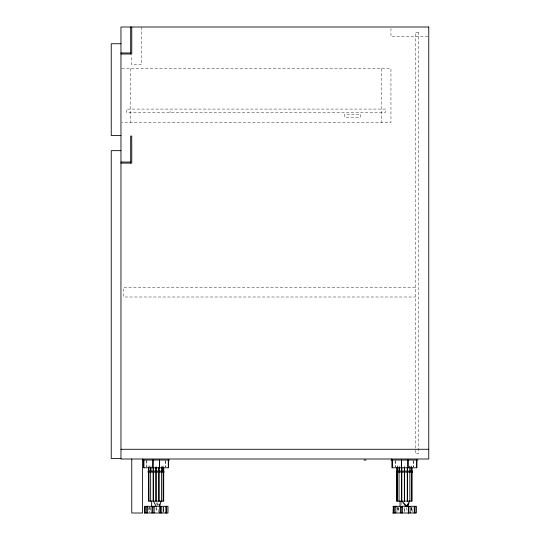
<?xml version="1.0" encoding="UTF-8"?>
<svg xmlns="http://www.w3.org/2000/svg" width="540" height="540" viewBox="0 0 540 540"><rect width="100%" height="100%" fill="white"/><g stroke="black" fill="none" stroke-linecap="round" stroke-linejoin="round"><path stroke-width="0.41" stroke-dasharray="2.7 2.03" d="M149.499 467.168L149.499 465.925M156.06 467.168L156.06 465.925M158.395 512.224L158.395 507.573M163.215 512.224L163.215 506.797M163.742 512.224L163.742 506.797M397.319 467.168L397.319 465.925M397.899 467.168L397.899 465.925M404.791 512.224L404.791 507.573M412.142 512.224L412.142 506.797M427.923 36.72L390.96 36.72L390.96 28.62M121.804 68.58L390.96 68.58L390.96 122.58L121.804 122.58M169.567 111.962L170.627 111.962M415.26 287.28L123.66 287.28L123.66 297L415.26 297M156.762 504.563L158.213 505.42M155.972 503.179L158.429 505.251M156.958 502.409L158.76 504.988M401.011 501.856L401.76 505.541M413.768 460.809L413.768 467.012M413.64 460.809L413.64 467.012M411.858 507.573L411.858 512.224M411.737 507.573L411.737 512.224M411.615 507.573L411.615 512.224M411.521 465.925L411.521 467.168M411.095 465.925L411.095 467.168M406.796 507.573L406.796 512.224M404.46 465.925L404.46 467.168M404.48 507.573L404.48 512.224M399.337 465.925L399.337 467.168M398.756 507.573L398.756 512.224M398.297 507.573L398.297 512.224M397.589 506.797L397.589 512.224M397.211 507.573L397.211 512.224M395.28 460.809L395.28 467.012M395.152 460.809L395.152 467.012M381.24 68.58L381.24 122.58M165.368 460.809L165.368 467.012M165.24 460.809L165.24 467.012M163.458 507.573L163.458 512.224M163.337 507.573L163.337 512.224M163.121 465.925L163.121 467.168M162.695 465.925L162.695 467.168M161.46 465.925L161.46 467.168M156.391 507.573L156.391 512.224M156.08 507.573L156.08 512.224M150.937 465.925L150.937 467.168M150.356 507.573L150.356 512.224M149.897 506.797L149.897 512.224M149.189 506.797L149.189 512.224M148.919 465.925L148.919 467.168M148.811 507.573L148.811 512.224M146.88 460.809L146.88 467.012M146.752 460.033L146.752 467.012M141.48 27L141.48 64.8L131.76 64.8L131.76 55.559M130.68 68.58L130.68 122.58M409.86 465.925L409.86 467.168L409.86 465.925M360.72 114.48L360.443 117.18L344.52 117.18L344.52 114.48L360.72 114.48M418.5 32.4L415.26 32.4L415.26 453.6L418.5 453.6L418.5 32.4M385.56 109.08L126.36 109.08L126.36 112.32L385.56 112.32L385.56 109.08"/><path stroke-width="0.81" d="M144.936 513L144.936 506.797L144.767 513M148.419 472.122L148.419 501.113L163.701 501.113L163.701 472.122M150.653 501.113L150.653 472.122M153.137 501.113L153.137 472.122M156.06 471.089L156.06 467.782M158.983 467.782L158.983 501.113M159.543 467.782L159.543 460.033M159.665 504.07L159.665 506.284L160.981 501.113M159.604 467.782L159.604 460.033M162.695 471.089L162.695 467.782M396.819 501.113L396.819 472.122L396.819 501.113L412.101 501.113L412.101 472.122M397.319 471.089L397.319 467.782M399.053 471.089L399.053 467.782M399.337 471.089L399.337 467.782M401.821 471.089L401.821 467.782M404.46 501.113L404.46 472.122M408.004 467.782L408.004 460.033M408.638 513L408.638 506.797M409.86 471.089L409.86 467.782M410.15 513L410.15 506.797L408.308 506.797L408.308 513M405.776 506.284L401.915 501.113L407.005 506.284L407.808 504.07M407.005 506.284L409.381 501.113L408.065 506.284L406.829 505.251M120.96 43.74L111.24 43.74L111.24 135.54L120.96 135.54M120.96 52.96L130.68 52.96M120.96 54L131.76 54L131.76 27M120.96 150.66L111.24 150.66L111.24 458.46L120.96 458.46M120.96 162.041L130.68 162.041M120.96 163.08L131.76 163.08L131.76 136.08L130.68 136.08L130.68 163.08M120.96 449.28L428.76 449.28M142.56 460.033L169.56 460.033M390.96 460.033L417.96 460.033M363.96 460.08L366.12 460.08M147.919 471.089L164.201 471.089M396.32 471.089L412.601 471.089M147.919 472.122L164.201 472.122M396.32 472.122L412.601 472.122M144.504 506.284L167.987 506.284L167.987 513L144.504 513M392.904 506.284L416.387 506.284L416.387 513L392.904 513M147.731 506.797L146.266 506.797L146.266 513M154.339 506.797L151.956 506.797L151.956 513M396.131 506.797L394.666 506.797L394.666 513M402.739 506.797L400.356 506.797L400.356 513M391.419 459L392.769 460.033M153.515 501.113L156.06 506.284M143.019 460.033L142.56 459L142.56 513L131.76 513L131.76 459M416.826 460.033L416.826 467.782L392.094 467.782L392.094 460.033M416.691 460.033L416.691 467.782M415.091 513L415.091 506.797L414.234 506.797L414.234 513M412.101 467.782L412.101 471.089M411.521 467.782L411.521 471.089M411.521 472.122L411.521 501.113M411.095 467.782L411.095 471.089M409.86 472.122L409.86 501.113M407.943 460.033L407.943 467.782M407.383 467.782L407.383 501.113M407.282 467.782L407.282 471.089M407.282 472.122L407.282 501.113M404.46 467.782L404.46 471.089M404.359 467.782L404.359 471.089M404.359 472.122L404.359 501.113M402.55 506.797L402.55 513M401.821 472.122L401.821 501.113M401.537 467.782L401.537 471.089M401.537 472.122L401.537 501.113M401.274 506.797L401.274 513M400.046 501.113L400.046 506.284M399.053 472.122L399.053 501.113M397.4 467.782L397.4 471.089M397.319 472.122L397.4 501.113M396.819 467.782L396.819 471.089M395.84 506.797L395.84 513M393.336 513L393.336 506.797L393.167 513M392.229 460.033L392.229 467.782M168.426 460.033L168.426 467.782L143.694 467.782L143.694 460.033M168.291 460.033L168.291 467.782M166.691 513L166.691 506.797L165.834 506.797L165.834 513M163.701 467.782L163.701 471.089M163.121 467.782L163.121 471.089M163.121 472.122L163.121 501.113M161.75 513L161.75 506.797L159.908 506.797L159.908 513M161.46 467.782L161.46 471.089M161.46 472.122L161.46 501.113M160.238 506.797L160.238 513M158.882 467.782L158.882 471.089M158.882 472.122L158.882 501.113M156.06 472.122L156.06 501.113M155.959 467.782L155.959 471.089M155.959 472.122L155.959 501.113M154.15 506.797L154.15 513M153.421 467.782L153.421 471.089M153.421 472.122L153.421 501.113M153.137 467.782L153.137 471.089M152.874 506.797L152.874 513M151.645 501.113L151.645 506.284M150.937 467.782L150.937 471.089M150.653 467.782L150.653 471.089M148.919 467.782L149 471.089M148.919 472.122L149 501.113M148.419 467.782L148.419 471.089M147.44 506.797L147.44 513M143.829 460.033L143.829 467.782M130.68 27L130.68 54M152.948 460.033L152.948 467.782L153.009 460.033M428.76 27L120.96 27L120.96 459L428.76 459L428.76 27M401.409 467.782L401.409 460.033L401.348 467.782"/></g></svg>
